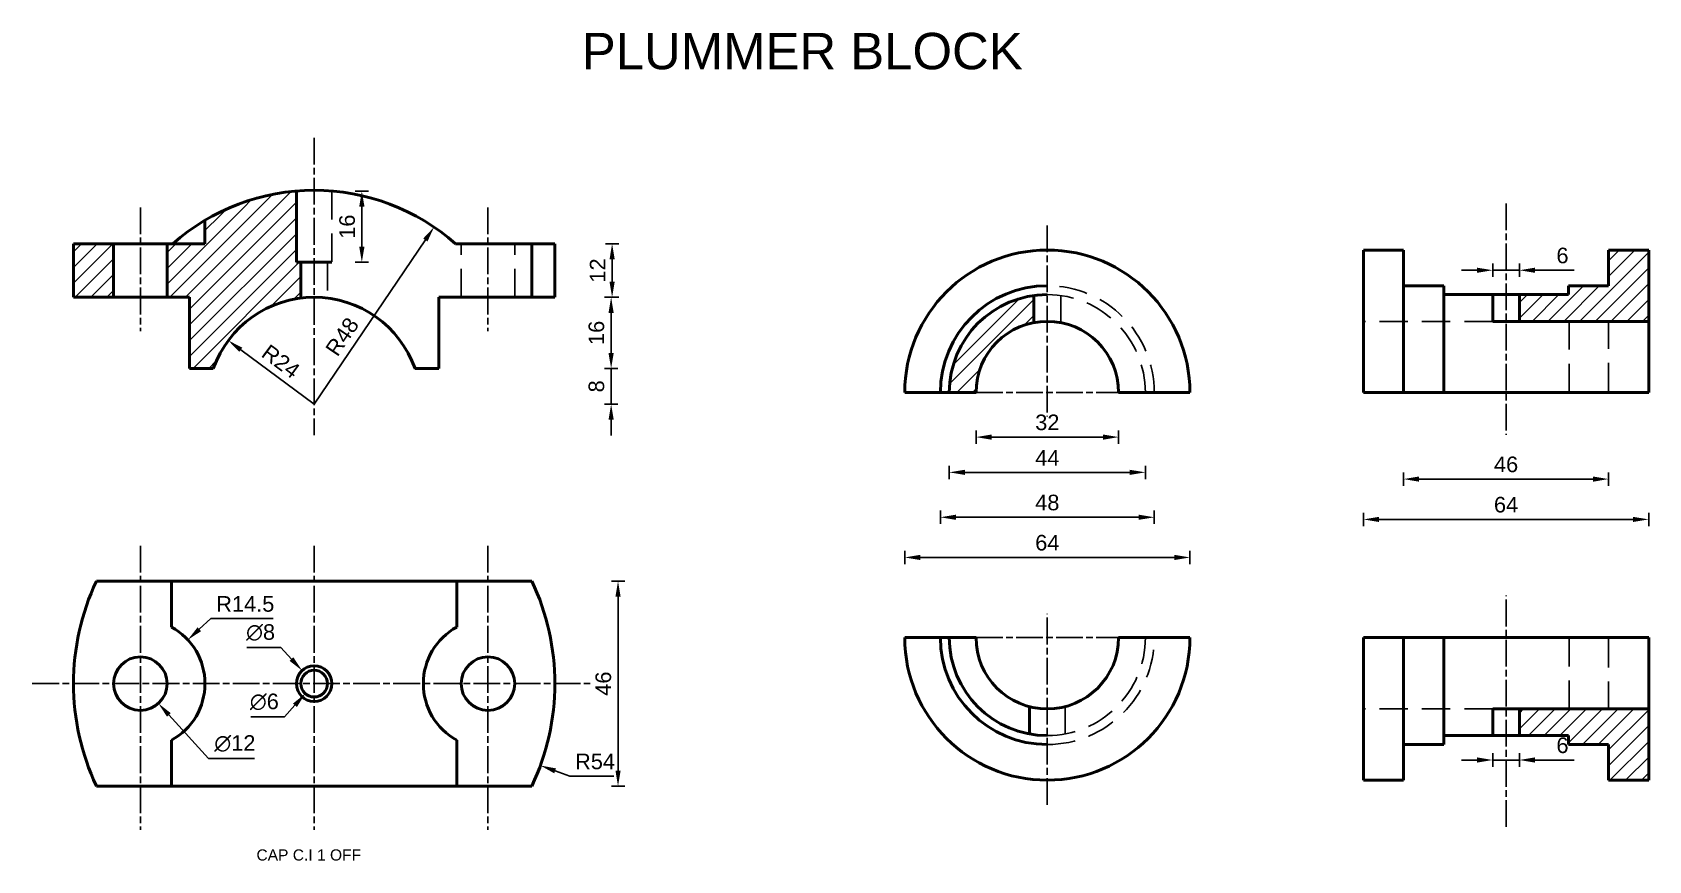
# Model space of a CAD drawing. Header units: millimetres. Extents: x 249 to 675, y 234 to 678.
# Drawn here: x 311.8 to 674.5, y 492 to 677.9 of the extents above; entities that cross this region are included whole.
import ezdxf

# ---------------------------------------------------------------- set-up
doc = ezdxf.new("R2010")
doc.units = ezdxf.units.MM
doc.linetypes.add('AM_ISO08W050x2', pattern=[9, 6, -0.75, 1.5, -0.75])
doc.linetypes.add('HIDDEN', pattern=[9.525, 6.35, -3.175])
doc.layers.add('AM_8', color=1, linetype='Continuous', lineweight=25)
doc.layers.add('BODY LINE', color=7, linetype='Continuous', lineweight=50)
for name, color, linetype in [('CENTER LINE', 40, 'AM_ISO08W050x2'), ('DIMENSION', 120, 'Continuous'), ('SECTION LINE', 210, 'HIDDEN')]:
    doc.layers.add(name, color=color, linetype=linetype)
doc.styles.get("Standard").update_dxf_attribs({"font": 'arial.ttf'})
doc.dimstyles.new('AM_ISO', dxfattribs={"dimtxt": 3.5, "dimasz": 3.5, "dimexe": 1.5, "dimexo": 1.5, "dimgap": 1.5, "dimtad": 1, "dimdsep": 46, "dimtxsty": 'Standard', "dimcen": 0, "dimclrd": 256, "dimclre": 256, "dimclrt": 3, "dimadec": 0, "dimazin": 2, "dimtp": 0.1, "dimtm": 0.1, "dimtfac": 0.71, "dimtmove": 0, "dimatfit": 3, "dimfxl": 1.5, "dimfxlon": 1, "dimlwd": -1, "dimlwe": -1, "dimarcsym": 1})
doc.dimstyles.new('AM_ISO$3', dxfattribs={"dimtxt": 3.5, "dimasz": 3.5, "dimexe": 1.5, "dimexo": 1.5, "dimgap": 1.5, "dimtad": 1, "dimtoh": 1, "dimdsep": 46, "dimtxsty": 'Standard', "dimcen": 0, "dimclrd": 256, "dimclre": 256, "dimclrt": 3, "dimadec": 0, "dimazin": 2, "dimtp": 0.1, "dimtm": 0.1, "dimtfac": 0.71, "dimtofl": 0, "dimtmove": 0, "dimatfit": 0, "dimfxl": 1.5, "dimfxlon": 1, "dimlwd": -1, "dimlwe": -1, "dimarcsym": 1})
doc.dimstyles.new('AM_ISO$4', dxfattribs={"dimtxt": 3.5, "dimasz": 3.5, "dimexe": 1.5, "dimexo": 1.5, "dimgap": 1.5, "dimtad": 1, "dimtoh": 1, "dimdsep": 46, "dimtxsty": 'Standard', "dimcen": 0, "dimclrd": 256, "dimclre": 256, "dimclrt": 3, "dimadec": 0, "dimazin": 2, "dimtp": 0.1, "dimtm": 0.1, "dimtfac": 0.71, "dimtofl": 0, "dimtmove": 0, "dimatfit": 0, "dimfxl": 1.5, "dimfxlon": 1, "dimlwd": -1, "dimlwe": -1, "dimarcsym": 1})
pattern_1 = [(45, (0, 0), (-1.767767, 1.767767), [])]

# ---------------------------------------------------------------- blocks, each defined once
blk = doc.blocks.new('*D29')
at = {"layer": 'Defpoints', "color": 0, "transparency": 16777216}
for p in [(423.9, 554.69), (423.9, 508.69), (443.23, 508.69)]:
    blk.add_point(p, dxfattribs=at)
at = {"layer": 'DIMENSION', "linetype": 'ByBlock', "transparency": 16777216}
for p, q in [((441.73, 554.69), (444.73, 554.69)), ((443.23, 551.19), (443.23, 512.19)), ((441.73, 508.69), (444.73, 508.69))]:
    blk.add_line(p, q, dxfattribs=at)
at = {"layer": 'DIMENSION', "transparency": 16777216}
for points in [[(442.65, 551.19), (443.81, 551.19), (443.23, 554.69)], [(442.65, 512.19), (443.81, 512.19), (443.23, 508.69)]]:
    blk.add_solid(points, dxfattribs=at)
at = {"layer": 'DIMENSION', "color": 3, "transparency": 16777216, "insert": (439.94, 531.69), "char_height": 3.5, "attachment_point": 5, "rotation": 90}
blk.add_mtext('46', dxfattribs=at)
blk = doc.blocks.new('*D30')
at = {"layer": 'Defpoints', "color": 0, "transparency": 16777216}
for p in [(346.7, 541.53), (336.04, 531.69)]:
    blk.add_point(p, dxfattribs=at)
at = {"layer": 'DIMENSION', "linetype": 'ByBlock', "transparency": 16777216}
for p, q in [((349.27, 543.9), (351.84, 546.28)), ((351.84, 546.28), (365.81, 546.28))]:
    blk.add_line(p, q, dxfattribs=at)
at = {"layer": 'DIMENSION', "transparency": 16777216}
blk.add_solid([(348.87, 544.33), (349.67, 543.47), (346.7, 541.53)], dxfattribs=at)
at = {"layer": 'DIMENSION', "color": 3, "transparency": 16777216, "insert": (359.58, 549.56), "char_height": 3.5, "attachment_point": 5}
blk.add_mtext('R14.5', dxfattribs=at)
blk = doc.blocks.new('*D31')
at = {"layer": 'Defpoints', "color": 0, "transparency": 16777216}
for p in [(372.33, 534.63), (377.76, 528.76)]:
    blk.add_point(p, dxfattribs=at)
at = {"layer": 'DIMENSION', "linetype": 'ByBlock', "transparency": 16777216}
for p, q in [((367.58, 539.77), (359.97, 539.77)), ((369.95, 537.2), (367.58, 539.77))]:
    blk.add_line(p, q, dxfattribs=at)
at = {"layer": 'DIMENSION', "transparency": 16777216}
blk.add_solid([(370.38, 537.6), (369.52, 536.81), (372.33, 534.63)], dxfattribs=at)
at = {"layer": 'DIMENSION', "color": 3, "transparency": 16777216, "insert": (363.02, 543.16), "char_height": 3.5, "attachment_point": 5}
blk.add_mtext('∅8', dxfattribs=at)
blk = doc.blocks.new('*D32')
at = {"layer": 'Defpoints', "color": 0, "transparency": 16777216}
for p in [(377.03, 533.94), (373.05, 529.45)]:
    blk.add_point(p, dxfattribs=at)
at = {"layer": 'DIMENSION', "linetype": 'ByBlock', "transparency": 16777216}
for p, q in [((370.73, 526.83), (368.41, 524.21)), ((368.41, 524.21), (360.81, 524.21))]:
    blk.add_line(p, q, dxfattribs=at)
at = {"layer": 'DIMENSION', "transparency": 16777216}
blk.add_solid([(370.29, 527.22), (371.17, 526.44), (373.05, 529.45)], dxfattribs=at)
at = {"layer": 'DIMENSION', "color": 3, "transparency": 16777216, "insert": (363.86, 527.59), "char_height": 3.5, "attachment_point": 5}
blk.add_mtext('∅6', dxfattribs=at)
blk = doc.blocks.new('*D33')
at = {"layer": 'Defpoints', "color": 0, "transparency": 16777216}
for p in [(375.04, 531.69), (425.82, 513.31)]:
    blk.add_point(p, dxfattribs=at)
at = {"layer": 'DIMENSION', "linetype": 'ByBlock', "transparency": 16777216}
for p, q in [((429.11, 512.12), (432.4, 510.93)), ((432.4, 510.93), (442.25, 510.93))]:
    blk.add_line(p, q, dxfattribs=at)
at = {"layer": 'DIMENSION', "transparency": 16777216}
blk.add_solid([(429.31, 512.67), (428.91, 511.57), (425.82, 513.31)], dxfattribs=at)
at = {"layer": 'DIMENSION', "color": 3, "transparency": 16777216, "insert": (438.07, 514.21), "char_height": 3.5, "attachment_point": 5}
blk.add_mtext('R54', dxfattribs=at)
blk = doc.blocks.new('*D34')
at = {"layer": 'Defpoints', "color": 0, "transparency": 16777216}
for p in [(332, 536.13), (340.08, 527.26)]:
    blk.add_point(p, dxfattribs=at)
at = {"layer": 'DIMENSION', "linetype": 'ByBlock', "transparency": 16777216}
for p, q in [((342.44, 524.67), (351.36, 514.87)), ((351.36, 514.87), (361.65, 514.87))]:
    blk.add_line(p, q, dxfattribs=at)
at = {"layer": 'DIMENSION', "transparency": 16777216}
blk.add_solid([(342.87, 525.06), (342.01, 524.28), (340.08, 527.26)], dxfattribs=at)
at = {"layer": 'DIMENSION', "color": 3, "transparency": 16777216, "insert": (357.25, 518.25), "char_height": 3.5, "attachment_point": 5}
blk.add_mtext('∅12', dxfattribs=at)
blk = doc.blocks.new('*D35')
at = {"layer": 'Defpoints', "color": 0, "transparency": 16777216}
for p in [(507.56, 592.02), (571.56, 592.02), (571.56, 560.01)]:
    blk.add_point(p, dxfattribs=at)
at = {"layer": 'DIMENSION', "linetype": 'ByBlock', "transparency": 16777216}
for p, q in [((507.56, 561.51), (507.56, 558.51)), ((511.06, 560.01), (568.06, 560.01)), ((571.56, 561.51), (571.56, 558.51))]:
    blk.add_line(p, q, dxfattribs=at)
at = {"layer": 'DIMENSION', "transparency": 16777216}
for points in [[(511.06, 560.6), (511.06, 559.43), (507.56, 560.01)], [(568.06, 560.6), (568.06, 559.43), (571.56, 560.01)]]:
    blk.add_solid(points, dxfattribs=at)
at = {"layer": 'DIMENSION', "color": 3, "transparency": 16777216, "insert": (539.56, 563.3), "char_height": 3.5, "attachment_point": 5}
blk.add_mtext('64', dxfattribs=at)
blk = doc.blocks.new('*D36')
at = {"layer": 'Defpoints', "color": 0, "transparency": 16777216}
for p in [(515.56, 592.02), (563.56, 592.02), (563.56, 569.03)]:
    blk.add_point(p, dxfattribs=at)
at = {"layer": 'DIMENSION', "linetype": 'ByBlock', "transparency": 16777216}
for p, q in [((515.56, 570.53), (515.56, 567.53)), ((563.56, 570.53), (563.56, 567.53)), ((519.06, 569.03), (560.06, 569.03))]:
    blk.add_line(p, q, dxfattribs=at)
at = {"layer": 'DIMENSION', "transparency": 16777216}
for points in [[(519.06, 569.61), (519.06, 568.45), (515.56, 569.03)], [(560.06, 569.61), (560.06, 568.45), (563.56, 569.03)]]:
    blk.add_solid(points, dxfattribs=at)
at = {"layer": 'DIMENSION', "color": 3, "transparency": 16777216, "insert": (539.56, 572.32), "char_height": 3.5, "attachment_point": 5}
blk.add_mtext('48', dxfattribs=at)
blk = doc.blocks.new('*D37')
at = {"layer": 'Defpoints', "color": 0, "transparency": 16777216}
for p in [(517.56, 593.12), (561.56, 593.12), (561.56, 579.11)]:
    blk.add_point(p, dxfattribs=at)
at = {"layer": 'DIMENSION', "linetype": 'ByBlock', "transparency": 16777216}
for p, q in [((517.56, 580.61), (517.56, 577.61)), ((561.56, 580.61), (561.56, 577.61)), ((521.06, 579.11), (558.06, 579.11))]:
    blk.add_line(p, q, dxfattribs=at)
at = {"layer": 'DIMENSION', "transparency": 16777216}
for points in [[(521.06, 579.69), (521.06, 578.53), (517.56, 579.11)], [(558.06, 579.69), (558.06, 578.53), (561.56, 579.11)]]:
    blk.add_solid(points, dxfattribs=at)
at = {"layer": 'DIMENSION', "color": 3, "transparency": 16777216, "insert": (539.56, 582.36), "char_height": 3.5, "attachment_point": 5}
blk.add_mtext('44', dxfattribs=at)
blk = doc.blocks.new('*D38')
at = {"layer": 'Defpoints', "color": 0, "transparency": 16777216}
for p in [(523.56, 595), (555.56, 595), (555.56, 587.02)]:
    blk.add_point(p, dxfattribs=at)
at = {"layer": 'DIMENSION', "linetype": 'ByBlock', "transparency": 16777216}
for p, q in [((523.56, 588.52), (523.56, 585.52)), ((555.56, 588.52), (555.56, 585.52)), ((527.06, 587.02), (552.06, 587.02))]:
    blk.add_line(p, q, dxfattribs=at)
at = {"layer": 'DIMENSION', "transparency": 16777216}
for points in [[(527.06, 587.61), (527.06, 586.44), (523.56, 587.02)], [(552.06, 587.61), (552.06, 586.44), (555.56, 587.02)]]:
    blk.add_solid(points, dxfattribs=at)
at = {"layer": 'DIMENSION', "color": 3, "transparency": 16777216, "insert": (539.56, 590.31), "char_height": 3.5, "attachment_point": 5}
blk.add_mtext('32', dxfattribs=at)
blk = doc.blocks.new('*D39')
at = {"layer": 'Defpoints', "color": 0, "transparency": 16777216}
for p in [(645.5, 624.47), (639.5, 614.48), (645.5, 614.48)]:
    blk.add_point(p, dxfattribs=at)
at = {"layer": 'DIMENSION', "linetype": 'ByBlock', "transparency": 16777216}
for p, q in [((636, 624.47), (632.5, 624.47)), ((639.5, 622.97), (639.5, 625.97)), ((639.5, 624.47), (645.5, 624.47)), ((645.5, 622.97), (645.5, 625.97)), ((649, 624.47), (657.81, 624.47))]:
    blk.add_line(p, q, dxfattribs=at)
at = {"layer": 'DIMENSION', "transparency": 16777216}
for points in [[(636, 625.05), (636, 623.89), (639.5, 624.47)], [(649, 625.05), (649, 623.89), (645.5, 624.47)]]:
    blk.add_solid(points, dxfattribs=at)
at = {"layer": 'DIMENSION', "color": 3, "transparency": 16777216, "insert": (655.16, 627.76), "char_height": 3.5, "attachment_point": 5}
blk.add_mtext('6', dxfattribs=at)
blk = doc.blocks.new('*D40')
at = {"layer": 'Defpoints', "color": 0, "transparency": 16777216}
for p in [(610.5, 597), (674.5, 597), (674.5, 568.55)]:
    blk.add_point(p, dxfattribs=at)
at = {"layer": 'DIMENSION', "linetype": 'ByBlock', "transparency": 16777216}
for p, q in [((610.5, 570.05), (610.5, 567.05)), ((674.5, 570.05), (674.5, 567.05)), ((614, 568.55), (671, 568.55))]:
    blk.add_line(p, q, dxfattribs=at)
at = {"layer": 'DIMENSION', "transparency": 16777216}
for points in [[(614, 569.13), (614, 567.97), (610.5, 568.55)], [(671, 569.13), (671, 567.97), (674.5, 568.55)]]:
    blk.add_solid(points, dxfattribs=at)
at = {"layer": 'DIMENSION', "color": 3, "transparency": 16777216, "insert": (642.5, 571.84), "char_height": 3.5, "attachment_point": 5}
blk.add_mtext('64', dxfattribs=at)
blk = doc.blocks.new('*D41')
at = {"layer": 'Defpoints', "color": 0, "transparency": 16777216}
for p in [(619.5, 597), (665.5, 597), (665.5, 577.6)]:
    blk.add_point(p, dxfattribs=at)
at = {"layer": 'DIMENSION', "linetype": 'ByBlock', "transparency": 16777216}
for p, q in [((619.5, 579.1), (619.5, 576.1)), ((623, 577.6), (662, 577.6)), ((665.5, 579.1), (665.5, 576.1))]:
    blk.add_line(p, q, dxfattribs=at)
at = {"layer": 'DIMENSION', "transparency": 16777216}
for points in [[(623, 578.18), (623, 577.01), (619.5, 577.6)], [(662, 578.18), (662, 577.01), (665.5, 577.6)]]:
    blk.add_solid(points, dxfattribs=at)
at = {"layer": 'DIMENSION', "color": 3, "transparency": 16777216, "insert": (642.5, 580.88), "char_height": 3.5, "attachment_point": 5}
blk.add_mtext('46', dxfattribs=at)
blk = doc.blocks.new('*D42')
at = {"layer": 'Defpoints', "color": 0, "transparency": 16777216}
for p in [(639.5, 524.54), (645.5, 524.54), (645.5, 514.55)]:
    blk.add_point(p, dxfattribs=at)
at = {"layer": 'DIMENSION', "linetype": 'ByBlock', "transparency": 16777216}
for p, q in [((639.5, 516.05), (639.5, 513.05)), ((645.5, 516.05), (645.5, 513.05)), ((636, 514.55), (632.5, 514.55)), ((639.5, 514.55), (645.5, 514.55)), ((649, 514.55), (657.81, 514.55))]:
    blk.add_line(p, q, dxfattribs=at)
at = {"layer": 'DIMENSION', "transparency": 16777216}
for points in [[(636, 515.14), (636, 513.97), (639.5, 514.55)], [(649, 515.14), (649, 513.97), (645.5, 514.55)]]:
    blk.add_solid(points, dxfattribs=at)
at = {"layer": 'DIMENSION', "color": 3, "transparency": 16777216, "insert": (655.16, 517.84), "char_height": 3.5, "attachment_point": 5}
blk.add_mtext('6', dxfattribs=at)
blk = doc.blocks.new('*D44')
at = {"layer": 'Defpoints', "color": 0, "transparency": 16777216}
for p in [(355.76, 608.71), (375.04, 594.41)]:
    blk.add_point(p, dxfattribs=at)
at = {"layer": 'DIMENSION', "linetype": 'ByBlock', "transparency": 16777216}
blk.add_line((375.04, 594.41), (358.57, 606.62), dxfattribs=at)
at = {"layer": 'DIMENSION', "transparency": 16777216}
blk.add_solid([(358.92, 607.09), (358.23, 606.15), (355.76, 608.71)], dxfattribs=at)
at = {"layer": 'DIMENSION', "color": 3, "transparency": 16777216, "insert": (367.57, 604.01), "char_height": 3.5, "attachment_point": 5, "rotation": 323.4474}
blk.add_mtext('R24', dxfattribs=at)
blk = doc.blocks.new('*D45')
at = {"layer": 'Defpoints', "color": 0, "transparency": 16777216}
for p in [(401.95, 634.16), (375.04, 594.41)]:
    blk.add_point(p, dxfattribs=at)
at = {"layer": 'DIMENSION', "linetype": 'ByBlock', "transparency": 16777216}
blk.add_line((375.04, 594.41), (399.99, 631.26), dxfattribs=at)
at = {"layer": 'DIMENSION', "transparency": 16777216}
blk.add_solid([(399.51, 631.59), (400.47, 630.93), (401.95, 634.16)], dxfattribs=at)
at = {"layer": 'DIMENSION', "color": 3, "transparency": 16777216, "insert": (381.33, 609.56), "char_height": 3.5, "attachment_point": 5, "rotation": 55.9008}
blk.add_mtext('R48', dxfattribs=at)
blk = doc.blocks.new('*D46')
at = {"layer": 'Defpoints', "color": 0, "transparency": 16777216}
for p in [(429.04, 630.41), (429.04, 618.41), (441.9, 618.41)]:
    blk.add_point(p, dxfattribs=at)
at = {"layer": 'DIMENSION', "linetype": 'ByBlock', "transparency": 16777216}
for p, q in [((440.4, 630.41), (443.4, 630.41)), ((441.9, 626.91), (441.9, 621.91)), ((440.4, 618.41), (443.4, 618.41))]:
    blk.add_line(p, q, dxfattribs=at)
at = {"layer": 'DIMENSION', "transparency": 16777216}
for points in [[(441.32, 626.91), (442.49, 626.91), (441.9, 630.41)], [(441.32, 621.91), (442.49, 621.91), (441.9, 618.41)]]:
    blk.add_solid(points, dxfattribs=at)
at = {"layer": 'DIMENSION', "color": 3, "transparency": 16777216, "insert": (438.65, 624.41), "char_height": 3.5, "attachment_point": 5, "rotation": 90}
blk.add_mtext('12', dxfattribs=at)
blk = doc.blocks.new('*D47')
at = {"layer": 'Defpoints', "color": 0, "transparency": 16777216}
for p in [(403.04, 618.41), (441.68, 618.41), (403.04, 602.41)]:
    blk.add_point(p, dxfattribs=at)
at = {"layer": 'DIMENSION', "linetype": 'ByBlock', "transparency": 16777216}
for p, q in [((440.18, 618.41), (443.18, 618.41)), ((441.68, 605.91), (441.68, 614.91)), ((440.18, 602.41), (443.18, 602.41))]:
    blk.add_line(p, q, dxfattribs=at)
at = {"layer": 'DIMENSION', "transparency": 16777216}
for points in [[(441.09, 614.91), (442.26, 614.91), (441.68, 618.41)], [(441.09, 605.91), (442.26, 605.91), (441.68, 602.41)]]:
    blk.add_solid(points, dxfattribs=at)
at = {"layer": 'DIMENSION', "color": 3, "transparency": 16777216, "insert": (438.39, 610.41), "char_height": 3.5, "attachment_point": 5, "rotation": 90}
blk.add_mtext('16', dxfattribs=at)
blk = doc.blocks.new('*D48')
at = {"layer": 'Defpoints', "color": 0, "transparency": 16777216}
for p in [(375.04, 602.41), (375.04, 594.41), (441.68, 594.41)]:
    blk.add_point(p, dxfattribs=at)
at = {"layer": 'DIMENSION', "linetype": 'ByBlock', "transparency": 16777216}
for p, q in [((441.68, 605.91), (441.68, 609.41)), ((440.18, 602.41), (443.18, 602.41)), ((441.68, 602.41), (441.68, 594.41)), ((440.18, 594.41), (443.18, 594.41)), ((441.68, 590.91), (441.68, 587.41))]:
    blk.add_line(p, q, dxfattribs=at)
at = {"layer": 'DIMENSION', "transparency": 16777216}
for points in [[(441.1, 605.91), (442.26, 605.91), (441.68, 602.41)], [(441.1, 590.91), (442.26, 590.91), (441.68, 594.41)]]:
    blk.add_solid(points, dxfattribs=at)
at = {"layer": 'DIMENSION', "color": 3, "transparency": 16777216, "insert": (438.39, 598.41), "char_height": 3.5, "attachment_point": 5, "rotation": 90}
blk.add_mtext('8', dxfattribs=at)
blk = doc.blocks.new('*D49')
at = {"layer": 'Defpoints', "color": 0, "transparency": 16777216}
for p in [(379.04, 642.25), (379.04, 626.25), (385.74, 626.25)]:
    blk.add_point(p, dxfattribs=at)
at = {"layer": 'DIMENSION', "linetype": 'ByBlock', "transparency": 16777216}
for p, q in [((384.24, 642.25), (387.24, 642.25)), ((385.74, 638.75), (385.74, 629.75)), ((384.24, 626.25), (387.24, 626.25))]:
    blk.add_line(p, q, dxfattribs=at)
at = {"layer": 'DIMENSION', "transparency": 16777216}
for points in [[(385.16, 638.75), (386.33, 638.75), (385.74, 642.25)], [(385.16, 629.75), (386.33, 629.75), (385.74, 626.25)]]:
    blk.add_solid(points, dxfattribs=at)
at = {"layer": 'DIMENSION', "color": 3, "transparency": 16777216, "insert": (382.45, 634.25), "char_height": 3.5, "attachment_point": 5, "rotation": 90}
blk.add_mtext('16', dxfattribs=at)

msp = doc.modelspace()

# ---------------------------------------------------------------- hatches: boundary and pattern name
at = {"layer": 'AM_8'}
h = msp.add_hatch(dxfattribs=at)
h.set_pattern_fill('_U', color=256, scale=2.5, angle=45, style=0, pattern_type=0)
h.set_pattern_definition(pattern_1)
edge = h.paths.add_edge_path()
edge.add_line((352.414, 602.413), (347.042, 602.413))
edge.add_line((347.042, 602.413), (347.042, 618.413))
edge.add_line((347.042, 618.413), (342.042, 618.413))
edge.add_line((342.042, 618.413), (342.042, 630.413))
edge.add_line((342.042, 630.413), (350.542, 630.413))
edge.add_line((350.542, 630.413), (350.542, 635.689))
edge.add_arc((375.042, 594.413), 48, 94.78019, 120.69159, ccw=False)
edge.add_line((371.042, 642.246), (371.042, 626.246))
edge.add_line((371.042, 626.246), (372.042, 626.246))
edge.add_line((372.042, 626.246), (372.042, 618.225))
edge.add_arc((375.042, 594.413), 24, 97.18076, 160.52878)
h = msp.add_hatch(dxfattribs=at)
h.set_pattern_fill('_U', color=256, scale=2.5, angle=45, style=0, pattern_type=0)
h.set_pattern_definition(pattern_1)
h.paths.add_polyline_path([(321.042, 630.413), (321.042, 618.413), (330.042, 618.413), (330.042, 630.413)])
h = msp.add_hatch(dxfattribs=at)
h.set_pattern_fill('_U', color=256, scale=2.5, angle=45, style=0, pattern_type=0)
h.set_pattern_definition(pattern_1)
h.paths.add_polyline_path([(674.501, 629), (665.501, 629), (665.501, 621), (656.501, 621), (656.501, 619), (645.501, 619), (645.501, 613), (674.501, 613)])
h = msp.add_hatch(dxfattribs=at)
h.set_pattern_fill('_U', color=256, scale=2.5, angle=45, style=0, pattern_type=0)
h.set_pattern_definition(pattern_1)
edge = h.paths.add_edge_path()
edge.add_arc((539.556, 597), 22, 97.83748, 180)
edge.add_line((517.556, 597), (523.556, 597))
edge.add_arc((539.556, 597), 16, 100.80692, 180, ccw=False)
edge.add_line((536.556, 612.716), (536.556, 618.794))
h = msp.add_hatch(dxfattribs=at)
h.set_pattern_fill('_U', color=256, scale=2.5, angle=45, style=0, pattern_type=0)
h.set_pattern_definition([(45, (1e-13, -32.0244), (-1.767767, 1.767767), [])])
h.paths.add_polyline_path([(674.501, 510.024), (665.501, 510.024), (665.501, 518.024), (656.501, 518.024), (656.501, 520.024), (645.501, 520.024), (645.501, 526.024), (674.501, 526.024)])

# ---------------------------------------------------------------- linework, layer by layer
at = {"layer": 'BODY LINE'}
for p, q in [((371.042, 642.246), (371.042, 626.246)), ((350.542, 630.413), (350.542, 635.689)), ((321.042, 618.413), (321.042, 630.413)), ((321.042, 630.413), (342.042, 630.413)), ((330.042, 618.413), (330.042, 630.413)), ((342.042, 630.413), (343.293, 630.413)), ((342.042, 618.413), (342.042, 630.413)), ((342.042, 630.413), (350.542, 630.413)), ((408.042, 630.413), (406.791, 630.413)), ((429.042, 630.413), (408.042, 630.413)), ((423.899, 618.413), (423.899, 630.413)), ((429.042, 618.413), (429.042, 630.413)), ((610.501, 597), (610.501, 629)), ((619.501, 629), (610.501, 629)), ((619.501, 597), (619.501, 629)), ((665.501, 621), (665.501, 629)), ((665.501, 629), (674.501, 629)), ((674.501, 629), (674.501, 597)), ((371.042, 626.246), (379.042, 626.246)), ((372.042, 626.246), (372.042, 618.225)), ((628.501, 621), (619.501, 621)), ((628.501, 597), (628.501, 621)), ((656.501, 619), (656.501, 621)), ((656.501, 621), (665.501, 621)), ((347.042, 618.413), (321.042, 618.413)), ((347.042, 602.413), (347.042, 618.413)), ((403.042, 602.413), (403.042, 618.413)), ((403.042, 618.413), (429.042, 618.413)), ((536.556, 612.716), (536.556, 618.794)), ((628.501, 619), (656.501, 619)), ((639.501, 619), (639.501, 613)), ((645.501, 619), (645.501, 613)), ((639.501, 613), (674.501, 613)), ((352.414, 602.413), (347.042, 602.413)), ((397.669, 602.413), (403.042, 602.413)), ((507.556, 597), (523.556, 597)), ((555.556, 597), (571.556, 597)), ((610.501, 597), (674.501, 597)), ((326.185, 554.694), (423.899, 554.694)), ((343.042, 554.694), (343.042, 544.393)), ((407.042, 554.694), (407.042, 544.393)), ((407.042, 554.694), (407.042, 544.393)), ((507.556, 542.024), (523.556, 542.024)), ((555.556, 542.024), (571.556, 542.024)), ((610.501, 542.024), (674.501, 542.024)), ((610.501, 542.024), (610.501, 510.024)), ((619.501, 542.024), (619.501, 510.024)), ((628.501, 542.024), (628.501, 518.024)), ((674.501, 510.024), (674.501, 542.024)), ((535.556, 526.532), (535.556, 520.391)), ((639.501, 526.024), (674.501, 526.024)), ((639.501, 520.024), (639.501, 526.024)), ((645.501, 520.024), (645.501, 526.024)), ((343.042, 518.996), (343.042, 508.694)), ((407.042, 518.996), (407.042, 508.694)), ((407.042, 518.996), (407.042, 508.694)), ((628.501, 520.024), (656.501, 520.024)), ((656.501, 520.024), (656.501, 518.024)), ((628.501, 518.024), (619.501, 518.024)), ((656.501, 518.024), (665.501, 518.024)), ((665.501, 518.024), (665.501, 510.024)), ((326.185, 508.694), (423.899, 508.694)), ((619.501, 510.024), (610.501, 510.024)), ((665.501, 510.024), (674.501, 510.024))]:
    msp.add_line(p, q, dxfattribs=at)
for centre, radius in [((336.042, 531.694), 6), ((414.042, 531.694), 6), ((375.042, 531.694), 4), ((375.042, 531.694), 3)]:
    msp.add_circle(centre, radius, dxfattribs=at)
for centre, radius, start, end in [((375.042, 594.413), 48, 90, 131.40962), ((375.042, 594.413), 48, 48.59038, 90), ((539.556, 597), 32, 0, 180), ((539.556, 597), 24, 90, 180), ((375.042, 594.413), 24, 90, 160.52878), ((375.042, 594.413), 24, 19.47122, 90), ((539.556, 597), 22, 90, 180), ((539.556, 597), 16, 0, 180), ((375.042, 531.694), 54, 154.79071, 205.20929), ((375.042, 531.694), 54, 334.79071, 25.20929), ((336.042, 531.694), 14.5, 298.86573, 61.13427), ((414.042, 531.694), 14.5, 118.86573, 241.13427), ((539.556, 542.024), 32, 180, 0), ((539.556, 542.024), 24, 180, 270), ((539.556, 542.024), 22, 180, 270), ((539.556, 542.024), 16, 180, 0)]:
    msp.add_arc(centre, radius, start, end, dxfattribs=at)
at = {"layer": 'CENTER LINE'}
for p, q in [((375.042, 654.198), (375.042, 587.479)), ((336.042, 638.574), (336.042, 610.785)), ((414.042, 638.574), (414.042, 610.785)), ((642.501, 639.475), (642.501, 587.564)), ((539.556, 634.513), (539.556, 591.654)), ((523.556, 597), (555.556, 597)), ((336.042, 562.63), (336.042, 498.879)), ((375.042, 562.63), (375.042, 498.879)), ((414.042, 562.63), (414.042, 498.879)), ((642.501, 499.549), (642.501, 551.461)), ((539.556, 504.511), (539.556, 547.37)), ((523.556, 542.024), (555.556, 542.024)), ((311.799, 531.694), (436.976, 531.694))]:
    msp.add_line(p, q, dxfattribs=at)
at = {"layer": 'SECTION LINE'}
for p, q in [((379.042, 642.246), (379.042, 626.246)), ((408.042, 618.413), (408.042, 630.413)), ((420.042, 618.413), (420.042, 630.413)), ((378.042, 626.246), (378.042, 618.225)), ((542.556, 612.716), (542.556, 618.794)), ((639.501, 613), (610.501, 613)), ((656.64, 613), (656.64, 597)), ((665.501, 613.205), (665.501, 597)), ((656.64, 526.024), (656.64, 542.024)), ((665.501, 525.819), (665.501, 542.024)), ((543.556, 526.532), (543.556, 520.391)), ((639.501, 526.024), (610.501, 526.024))]:
    msp.add_line(p, q, dxfattribs=at)
for centre, radius, start, end in [((539.556, 597), 24, 0, 90), ((539.556, 597), 22, 0, 90), ((539.556, 542.024), 22, 270, 0), ((539.556, 542.024), 24, 270, 0)]:
    msp.add_arc(centre, radius, start, end, dxfattribs=at)

# ---------------------------------------------------------------- texts
at = {"attachment_point": 1}
for s, width, gutter_width, insert, char_height in [('    PLUMMER BLOCK', 122.58384, 40.857, (422.411, 677.746), 8.17145), ('CAP C.I 1 OFF', 37.50369, 12.5, (362.096, 494.494), 2.5)]:
    msp.add_mtext_dynamic_manual_height_columns(s, width=width, gutter_width=gutter_width, heights=[0], dxfattribs=dict(at, insert=insert, char_height=char_height))

# ---------------------------------------------------------------- dimensions: what is measured, and where the dimension line sits
at = {"layer": 'DIMENSION'}
for base, p1, p2, picture, middle in [((385.742, 626.246), (379.042, 642.246), (379.042, 626.246), '*D49', (382.455, 634.246)), ((441.904, 618.413), (429.042, 630.413), (429.042, 618.413), '*D46', (438.647, 624.413)), ((441.678, 618.413), (403.042, 602.413), (403.042, 618.413), '*D47', (438.391, 610.413)), ((441.679, 594.413), (375.042, 602.413), (375.042, 594.413), '*D48', (438.392, 598.413)), ((443.228, 508.694), (423.899, 554.694), (423.899, 508.694), '*D29', (439.941, 531.694))]:
    dim = msp.add_linear_dim(base=base, p1=p1, p2=p2, angle=90, dimstyle='AM_ISO', dxfattribs=at)
    dim.commit()
    dim.dimension.update_dxf_attribs({"geometry": picture, "text_midpoint": middle})
for center, mpoint, picture, middle in [((375.042, 594.413), (401.952, 634.16), '*D45', (384.048, 607.716)), ((375.042, 594.413), (355.762, 608.706), '*D44', (365.629, 601.391)), ((336.042, 531.694), (346.697, 541.528), '*D30', (359.575, 546.276)), ((375.042, 531.694), (425.816, 513.31), '*D33', (438.073, 510.927))]:
    dim = msp.add_radius_dim(center=center, mpoint=mpoint, dimstyle='AM_ISO$4', dxfattribs=at)
    dim.commit()
    dim.dimension.update_dxf_attribs({"geometry": picture, "text_midpoint": middle, "dimtype": 164})
for base, p1, p2, picture, middle in [((645.501, 624.47), (639.501, 614.482), (645.501, 614.482), '*D39', (655.157, 624.47)), ((645.501, 514.554), (639.501, 524.542), (645.501, 524.542), '*D42', (655.157, 514.554))]:
    dim = msp.add_linear_dim(base=base, p1=p1, p2=p2, dimstyle='AM_ISO', dxfattribs=at)
    dim.commit()
    dim.dimension.update_dxf_attribs({"geometry": picture, "text_midpoint": middle, "dimtype": 160})
for base, p1, p2, picture, middle in [((555.556, 587.024), (523.556, 595.003), (555.556, 595.003), '*D38', (539.556, 590.312)), ((674.501, 568.549), (610.501, 597), (674.501, 597), '*D40', (642.501, 571.836)), ((665.501, 577.597), (619.501, 597), (665.501, 597), '*D41', (642.501, 580.884)), ((571.556, 560.014), (507.556, 592.023), (571.556, 592.023), '*D35', (539.556, 563.301)), ((563.556, 569.029), (515.556, 592.023), (563.556, 592.023), '*D36', (539.556, 572.316)), ((561.556, 579.109), (517.556, 593.115), (561.556, 593.115), '*D37', (539.556, 582.359))]:
    dim = msp.add_linear_dim(base=base, p1=p1, p2=p2, dimstyle='AM_ISO', dxfattribs=at)
    dim.commit()
    dim.dimension.update_dxf_attribs({"geometry": picture, "text_midpoint": middle})
for p1, p2, picture, middle in [((377.756, 528.756), (372.328, 534.632), '*D31', (363.023, 539.774)), ((332.003, 536.131), (340.081, 527.257), '*D34', (357.255, 514.865)), ((377.031, 533.94), (373.052, 529.449), '*D32', (363.86, 524.209))]:
    dim = msp.add_diameter_dim_2p(p1=p1, p2=p2, dimstyle='AM_ISO$3', dxfattribs=at)
    dim.commit()
    dim.dimension.update_dxf_attribs({"geometry": picture, "text_midpoint": middle, "dimtype": 163})

doc.saveas('drawing.dxf')
